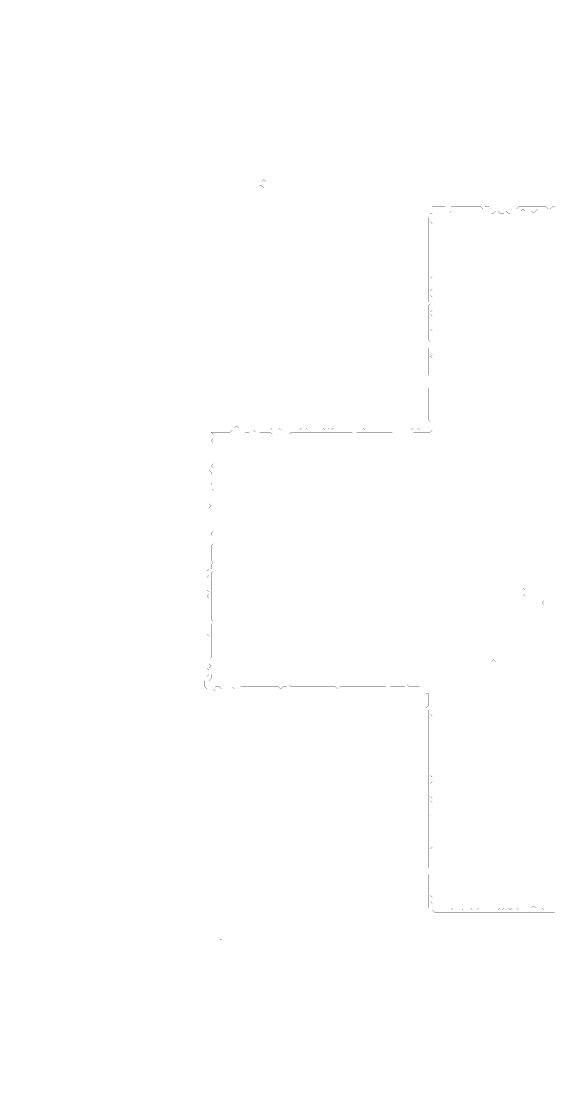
# Model space of a CAD drawing. Header units: metres. Extents: x 0 to 5035, y -5035 to 0.
# Drawn here: x 0 to 2483, y -5035 to 0 of the extents above; entities that cross this region are included whole.
import ezdxf

# ---------------------------------------------------------------- set-up
doc = ezdxf.new("R2010")
doc.units = ezdxf.units.M
doc.layers.add('conductor', color=1, linetype='Continuous')
doc.layers.add('substrate', color=5, linetype='Continuous')

msp = doc.modelspace()

# ---------------------------------------------------------------- linework, layer by layer
at = {"layer": 'conductor', "const_width": 0.5}
for points in [[(1133.2, -758.7)], [(2325.4, -2660.4), (2335.3, -2650.6), (2345.1, -2650.6), (2355, -2660.4), (2364.8, -2660.4), (2374.7, -2670.3), (2374.7, -2680.2), (2364.8, -2690), (2355, -2680.2), (2345.1, -2690), (2335.3, -2690), (2325.4, -2680.2), (2325.4, -2670.3)], [(2433.8, -2719.6), (2443.7, -2709.7), (2453.5, -2719.6), (2443.7, -2729.4)], [(2197.3, -2995.5), (2207.2, -2985.6), (2217, -2995.5), (2207.2, -3005.3)]]:
    msp.add_lwpolyline(points, close=True, dxfattribs=at)
msp.add_lwpolyline([(2492.9, -886.8), (2483.1, -886.8), (2473.2, -896.7), (2463.4, -886.8), (2453.5, -886.8), (2443.7, -886.8), (2433.8, -896.7), (2424, -886.8), (2414.1, -877), (2404.3, -886.8), (2394.4, -896.7), (2384.6, -886.8), (2374.7, -886.8), (2364.8, -877), (2355, -886.8), (2345.1, -877), (2335.3, -886.8), (2325.4, -886.8), (2315.6, -896.7), (2305.7, -886.8), (2295.9, -886.8), (2286, -896.7), (2276.2, -896.7), (2266.3, -886.8), (2256.5, -896.7), (2246.6, -896.7), (2236.7, -896.7), (2226.9, -886.8), (2217, -886.8), (2207.2, -896.7), (2197.3, -896.7), (2187.5, -886.8), (2177.6, -886.8), (2167.8, -886.8), (2157.9, -886.8), (2148.1, -886.8), (2138.2, -886.8), (2128.4, -886.8), (2118.5, -886.8), (2108.7, -886.8), (2098.8, -886.8), (2088.9, -886.8), (2079.1, -886.8), (2069.2, -886.8), (2059.4, -886.8), (2049.5, -886.8), (2039.7, -886.8), (2029.8, -886.8), (2020, -886.8), (2010.1, -886.8), (2000.3, -896.7), (1990.4, -886.8), (1980.6, -886.8), (1970.7, -886.8), (1960.8, -886.8), (1951, -886.8), (1941.1, -886.8), (1931.3, -886.8), (1921.4, -896.7), (1911.6, -896.7), (1911.6, -906.5), (1911.6, -916.4), (1911.6, -926.2), (1911.6, -936.1), (1921.4, -945.9), (1921.4, -955.8), (1921.4, -965.6), (1921.4, -975.5), (1921.4, -985.4), (1921.4, -995.2), (1921.4, -1005.1), (1921.4, -1014.9), (1921.4, -1024.8), (1921.4, -1034.6), (1921.4, -1044.5), (1921.4, -1054.3), (1921.4, -1064.2), (1921.4, -1074), (1921.4, -1083.9), (1921.4, -1093.7), (1921.4, -1103.6), (1921.4, -1113.4), (1921.4, -1123.3), (1921.4, -1133.2), (1921.4, -1143), (1921.4, -1152.9), (1921.4, -1162.7), (1921.4, -1172.6), (1921.4, -1182.4), (1921.4, -1192.3), (1911.6, -1202.1), (1911.6, -1212), (1911.6, -1221.8), (1911.6, -1231.7), (1921.4, -1241.5), (1921.4, -1251.4), (1911.6, -1261.2), (1921.4, -1271.1), (1911.6, -1281), (1921.4, -1290.8), (1921.4, -1300.7), (1921.4, -1310.5), (1921.4, -1320.4), (1921.4, -1330.2), (1921.4, -1340.1), (1921.4, -1349.9), (1911.6, -1359.8), (1911.6, -1369.6), (1921.4, -1379.5), (1921.4, -1389.3), (1921.4, -1399.2), (1921.4, -1409.1), (1921.4, -1418.9), (1921.4, -1428.8), (1911.6, -1438.6), (1921.4, -1448.5), (1921.4, -1458.3), (1921.4, -1468.2), (1921.4, -1478), (1921.4, -1487.9), (1921.4, -1497.7), (1921.4, -1507.6), (1921.4, -1517.4), (1921.4, -1527.3), (1921.4, -1537.1), (1921.4, -1547), (1921.4, -1556.9), (1911.6, -1566.7), (1921.4, -1576.6), (1921.4, -1586.4), (1921.4, -1596.3), (1921.4, -1606.1), (1921.4, -1616), (1921.4, -1625.8), (1921.4, -1635.7), (1921.4, -1645.5), (1921.4, -1655.4), (1921.4, -1665.2), (1921.4, -1675.1), (1921.4, -1685), (1921.4, -1694.8), (1921.4, -1704.7), (1921.4, -1714.5), (1921.4, -1724.4), (1921.4, -1734.2), (1921.4, -1744.1), (1921.4, -1753.9), (1921.4, -1763.8), (1921.4, -1773.6), (1921.4, -1783.5), (1921.4, -1793.3), (1921.4, -1803.2), (1921.4, -1813), (1921.4, -1822.9), (1911.6, -1832.8), (1921.4, -1842.6), (1921.4, -1852.5), (1921.4, -1862.3), (1921.4, -1872.2), (1921.4, -1882), (1921.4, -1891.9), (1921.4, -1901.7), (1921.4, -1911.6), (1911.6, -1921.4), (1901.7, -1921.4), (1891.9, -1921.4), (1882, -1921.4), (1872.2, -1921.4), (1862.3, -1921.4), (1852.5, -1921.4), (1842.6, -1921.4), (1832.8, -1921.4), (1822.9, -1931.3), (1813, -1931.3), (1803.2, -1931.3), (1793.3, -1931.3), (1783.5, -1931.3), (1773.6, -1931.3), (1763.8, -1931.3), (1753.9, -1931.3), (1744.1, -1931.3), (1734.2, -1921.4), (1724.4, -1921.4), (1714.5, -1921.4), (1704.7, -1921.4), (1694.8, -1921.4), (1685, -1921.4), (1675.1, -1921.4), (1665.2, -1921.4), (1655.4, -1921.4), (1645.5, -1921.4), (1635.7, -1921.4), (1625.8, -1921.4), (1616, -1921.4), (1606.1, -1921.4), (1596.3, -1921.4), (1586.4, -1921.4), (1576.6, -1921.4), (1566.7, -1921.4), (1556.9, -1911.6), (1547, -1921.4), (1537.1, -1921.4), (1527.3, -1921.4), (1517.4, -1921.4), (1507.6, -1921.4), (1497.7, -1921.4), (1487.9, -1921.4), (1478, -1921.4), (1468.2, -1921.4), (1458.3, -1921.4), (1448.5, -1921.4), (1438.6, -1921.4), (1428.8, -1921.4), (1418.9, -1921.4), (1409.1, -1921.4), (1399.2, -1921.4), (1389.3, -1921.4), (1379.5, -1921.4), (1369.6, -1921.4), (1359.8, -1921.4), (1349.9, -1921.4), (1340.1, -1921.4), (1330.2, -1921.4), (1320.4, -1921.4), (1310.5, -1921.4), (1300.7, -1921.4), (1290.8, -1921.4), (1281, -1921.4), (1271.1, -1921.4), (1261.2, -1921.4), (1251.4, -1931.3), (1241.5, -1931.3), (1231.7, -1931.3), (1221.8, -1931.3), (1212, -1931.3), (1202.1, -1931.3), (1192.3, -1931.3), (1182.4, -1931.3), (1172.6, -1931.3), (1162.7, -1921.4), (1152.9, -1921.4), (1143, -1921.4), (1133.2, -1921.4), (1123.3, -1921.4), (1113.4, -1921.4), (1103.6, -1911.6), (1093.7, -1921.4), (1083.9, -1911.6), (1074, -1911.6), (1064.2, -1921.4), (1054.3, -1921.4), (1044.5, -1921.4), (1034.6, -1911.6), (1024.8, -1911.6), (1014.9, -1911.6), (1005.1, -1911.6), (995.2, -1911.6), (985.4, -1911.6), (975.5, -1921.4), (965.6, -1921.4), (955.8, -1921.4), (945.9, -1921.4), (936.1, -1921.4), (926.2, -1921.4), (916.4, -1921.4), (906.5, -1921.4), (896.7, -1921.4), (886.8, -1921.4), (896.7, -1931.3), (896.7, -1941.1), (896.7, -1951), (886.8, -1960.8), (896.7, -1970.7), (896.7, -1980.6), (896.7, -1990.4), (896.7, -2000.3), (896.7, -2010.1), (896.7, -2020), (896.7, -2029.8), (886.8, -2039.7), (896.7, -2049.5), (896.7, -2059.4), (896.7, -2069.2), (886.8, -2079.1), (896.7, -2088.9), (896.7, -2098.8), (896.7, -2108.7), (896.7, -2118.5), (896.7, -2128.4), (896.7, -2138.2), (896.7, -2148.1), (886.8, -2157.9), (886.8, -2167.8), (896.7, -2177.6), (896.7, -2187.5), (886.8, -2197.3), (896.7, -2207.2), (896.7, -2217), (896.7, -2226.9), (896.7, -2236.7), (896.7, -2246.6), (896.7, -2256.5), (896.7, -2266.3), (896.7, -2276.2), (896.7, -2286), (896.7, -2295.9), (896.7, -2305.7), (896.7, -2315.6), (896.7, -2325.4), (896.7, -2335.3), (896.7, -2345.1), (896.7, -2355), (896.7, -2364.8), (896.7, -2374.7), (896.7, -2384.6), (886.8, -2394.4), (886.8, -2404.3), (896.7, -2414.1), (896.7, -2424), (886.8, -2433.8), (896.7, -2443.7), (886.8, -2453.5), (886.8, -2463.4), (886.8, -2473.2), (886.8, -2483.1), (886.8, -2492.9), (886.8, -2502.8), (886.8, -2512.6), (886.8, -2522.5), (896.7, -2532.4), (886.8, -2542.2), (886.8, -2552.1), (886.8, -2561.9), (896.7, -2571.8), (886.8, -2581.6), (886.8, -2591.5), (886.8, -2601.3), (886.8, -2611.2), (886.8, -2621), (886.8, -2630.9), (886.8, -2640.7), (886.8, -2650.6), (886.8, -2660.4), (886.8, -2670.3), (886.8, -2680.2), (886.8, -2690), (886.8, -2699.9), (886.8, -2709.7), (886.8, -2719.6), (886.8, -2729.4), (886.8, -2739.3), (886.8, -2749.1), (886.8, -2759), (886.8, -2768.8), (886.8, -2778.7), (886.8, -2788.5), (886.8, -2798.4), (896.7, -2808.3), (886.8, -2818.1), (886.8, -2828), (886.8, -2837.8), (886.8, -2847.7), (886.8, -2857.5), (886.8, -2867.4), (886.8, -2877.2), (886.8, -2887.1), (886.8, -2896.9), (886.8, -2906.8), (886.8, -2916.6), (886.8, -2926.5), (886.8, -2936.3), (886.8, -2946.2), (886.8, -2956.1), (886.8, -2965.9), (886.8, -2975.8), (877, -2985.6), (886.8, -2995.5), (877, -3005.3), (886.8, -3015.2), (877, -3025), (886.8, -3034.9), (896.7, -3044.7), (886.8, -3054.6), (886.8, -3064.4), (886.8, -3074.3), (877, -3084.2), (877, -3094), (877, -3103.9), (886.8, -3103.9), (896.7, -3103.9), (906.5, -3113.7), (916.4, -3113.7), (926.2, -3113.7), (936.1, -3123.6), (945.9, -3123.6), (955.8, -3123.6), (965.6, -3113.7), (975.5, -3123.6), (985.4, -3113.7), (995.2, -3123.6), (1005.1, -3123.6), (1014.9, -3123.6), (1024.8, -3113.7), (1034.6, -3113.7), (1044.5, -3113.7), (1054.3, -3113.7), (1064.2, -3113.7), (1074, -3113.7), (1083.9, -3113.7), (1093.7, -3113.7), (1103.6, -3113.7), (1113.4, -3113.7), (1123.3, -3113.7), (1133.2, -3113.7), (1143, -3113.7), (1152.9, -3113.7), (1162.7, -3113.7), (1172.6, -3113.7), (1182.4, -3113.7), (1192.3, -3113.7), (1202.1, -3113.7), (1212, -3123.6), (1221.8, -3113.7), (1231.7, -3113.7), (1241.5, -3113.7), (1251.4, -3103.9), (1261.2, -3113.7), (1271.1, -3113.7), (1281, -3113.7), (1290.8, -3113.7), (1300.7, -3113.7), (1310.5, -3113.7), (1320.4, -3113.7), (1330.2, -3113.7), (1340.1, -3113.7), (1349.9, -3113.7), (1359.8, -3113.7), (1369.6, -3113.7), (1379.5, -3113.7), (1389.3, -3113.7), (1399.2, -3113.7), (1409.1, -3113.7), (1418.9, -3113.7), (1428.8, -3113.7), (1438.6, -3113.7), (1448.5, -3113.7), (1458.3, -3113.7), (1468.2, -3113.7), (1478, -3123.6), (1487.9, -3113.7), (1497.7, -3113.7), (1507.6, -3113.7), (1517.4, -3113.7), (1527.3, -3113.7), (1537.1, -3113.7), (1547, -3113.7), (1556.9, -3113.7), (1566.7, -3113.7), (1576.6, -3113.7), (1586.4, -3113.7), (1596.3, -3113.7), (1606.1, -3113.7), (1616, -3113.7), (1625.8, -3113.7), (1635.7, -3113.7), (1645.5, -3113.7), (1655.4, -3113.7), (1665.2, -3113.7), (1675.1, -3113.7), (1685, -3113.7), (1694.8, -3113.7), (1704.7, -3113.7), (1714.5, -3123.6), (1724.4, -3113.7), (1734.2, -3113.7), (1744.1, -3113.7), (1753.9, -3113.7), (1763.8, -3113.7), (1773.6, -3113.7), (1783.5, -3113.7), (1793.3, -3113.7), (1803.2, -3103.9), (1813, -3113.7), (1822.9, -3113.7), (1832.8, -3113.7), (1842.6, -3113.7), (1852.5, -3113.7), (1862.3, -3113.7), (1872.2, -3123.6), (1882, -3113.7), (1891.9, -3123.6), (1901.7, -3133.4), (1911.6, -3143.3), (1911.6, -3153.1), (1911.6, -3163), (1911.6, -3172.8), (1911.6, -3182.7), (1911.6, -3192.5), (1911.6, -3202.4), (1911.6, -3212.2), (1911.6, -3222.1), (1911.6, -3232), (1911.6, -3241.8), (1921.4, -3251.7), (1921.4, -3261.5), (1921.4, -3271.4), (1921.4, -3281.2), (1921.4, -3291.1), (1911.6, -3300.9), (1911.6, -3310.8), (1911.6, -3320.6), (1921.4, -3330.5), (1921.4, -3340.3), (1921.4, -3350.2), (1921.4, -3360), (1921.4, -3369.9), (1921.4, -3379.8), (1921.4, -3389.6), (1921.4, -3399.5), (1921.4, -3409.3), (1921.4, -3419.2), (1921.4, -3429), (1921.4, -3438.9), (1921.4, -3448.7), (1921.4, -3458.6), (1921.4, -3468.4), (1921.4, -3478.3), (1921.4, -3488.1), (1921.4, -3498), (1921.4, -3507.9), (1911.6, -3517.7), (1911.6, -3527.6), (1921.4, -3537.4), (1921.4, -3547.3), (1921.4, -3557.1), (1911.6, -3567), (1911.6, -3576.8), (1911.6, -3586.7), (1911.6, -3596.5), (1911.6, -3606.4), (1911.6, -3616.2), (1911.6, -3626.1), (1921.4, -3635.9), (1911.6, -3645.8), (1921.4, -3655.7), (1921.4, -3665.5), (1911.6, -3675.4), (1911.6, -3685.2), (1911.6, -3695.1), (1921.4, -3704.9), (1911.6, -3714.8), (1911.6, -3724.6), (1911.6, -3734.5), (1921.4, -3744.3), (1921.4, -3754.2), (1921.4, -3764), (1921.4, -3773.9), (1921.4, -3783.8), (1921.4, -3793.6), (1921.4, -3803.5), (1921.4, -3813.3), (1921.4, -3823.2), (1921.4, -3833), (1921.4, -3842.9), (1921.4, -3852.7), (1921.4, -3862.6), (1911.6, -3872.4), (1911.6, -3882.3), (1911.6, -3892.1), (1911.6, -3902), (1911.6, -3911.8), (1911.6, -3921.7), (1911.6, -3931.6), (1911.6, -3941.4), (1911.6, -3951.3), (1911.6, -3961.1), (1911.6, -3971), (1911.6, -3980.8), (1911.6, -3990.7), (1911.6, -4000.5), (1911.6, -4010.4), (1911.6, -4020.2), (1911.6, -4030.1), (1911.6, -4039.9), (1911.6, -4049.8), (1911.6, -4059.6), (1911.6, -4069.5), (1911.6, -4079.4), (1911.6, -4089.2), (1921.4, -4099.1), (1911.6, -4108.9), (1911.6, -4118.8), (1921.4, -4128.6), (1921.4, -4138.5), (1931.3, -4148.3), (1941.1, -4148.3), (1951, -4148.3), (1960.8, -4148.3), (1970.7, -4148.3), (1980.6, -4148.3), (1990.4, -4148.3), (2000.3, -4148.3), (2010.1, -4148.3), (2020, -4158.2), (2029.8, -4158.2), (2039.7, -4158.2), (2049.5, -4158.2), (2059.4, -4158.2), (2069.2, -4148.3), (2079.1, -4148.3), (2088.9, -4148.3), (2098.8, -4148.3), (2108.7, -4158.2), (2118.5, -4148.3), (2128.4, -4158.2), (2138.2, -4148.3), (2148.1, -4148.3), (2157.9, -4148.3), (2167.8, -4148.3), (2177.6, -4148.3), (2187.5, -4158.2), (2197.3, -4158.2), (2207.2, -4158.2), (2217, -4158.2), (2226.9, -4158.2), (2236.7, -4148.3), (2246.6, -4158.2), (2256.5, -4148.3), (2266.3, -4158.2), (2276.2, -4148.3), (2286, -4158.2), (2295.9, -4148.3), (2305.7, -4148.3), (2315.6, -4148.3), (2325.4, -4158.2), (2335.3, -4158.2), (2345.1, -4158.2), (2355, -4158.2), (2364.8, -4158.2), (2374.7, -4148.3), (2384.6, -4148.3), (2394.4, -4138.5), (2404.3, -4148.3), (2414.1, -4148.3), (2424, -4158.2), (2433.8, -4148.3), (2443.7, -4158.2), (2453.5, -4148.3), (2463.4, -4148.3), (2473.2, -4148.3), (2483.1, -4148.3), (2492.9, -4158.2)], dxfattribs=at)
at = {"layer": 'substrate', "const_width": 0.5}
for points in [[(2492.9, 0), (2483.1, 0), (2473.2, 0), (2463.4, 0), (2453.5, 0), (2443.7, 0), (2433.8, 0), (2424, 0), (2414.1, 0), (2404.3, 0), (2394.4, 0), (2384.6, 0), (2374.7, 0), (2364.8, 0), (2355, 0), (2345.1, 0), (2335.3, 0), (2325.4, 0), (2315.6, 0), (2305.7, 0), (2295.9, 0), (2286, 0), (2276.2, 0), (2266.3, 0), (2256.5, 0), (2246.6, 0), (2236.7, 0), (2226.9, 0), (2217, 0), (2207.2, 0), (2197.3, 0), (2187.5, 0), (2177.6, 0), (2167.8, 0), (2157.9, 0), (2148.1, 0), (2138.2, 0), (2128.4, 0), (2118.5, 0), (2108.7, 0), (2098.8, 0), (2088.9, 0), (2079.1, 0), (2069.2, 0), (2059.4, 0), (2049.5, 0), (2039.7, 0), (2029.8, 0), (2020, 0), (2010.1, 0), (2000.3, 0), (1990.4, 0), (1980.6, 0), (1970.7, 0), (1960.8, 0), (1951, 0), (1941.1, 0), (1931.3, 0), (1921.4, 0), (1911.6, 0), (1901.7, 0), (1891.9, 0), (1882, 0), (1872.2, 0), (1862.3, 0), (1852.5, 0), (1842.6, 0), (1832.8, 0), (1822.9, 0), (1813, 0), (1803.2, 0), (1793.3, 0), (1783.5, 0), (1773.6, 0), (1763.8, 0), (1753.9, 0), (1744.1, 0), (1734.2, 0), (1724.4, 0), (1714.5, 0), (1704.7, 0), (1694.8, 0), (1685, 0), (1675.1, 0), (1665.2, 0), (1655.4, 0), (1645.5, 0), (1635.7, 0), (1625.8, 0), (1616, 0), (1606.1, 0), (1596.3, 0), (1586.4, 0), (1576.6, 0), (1566.7, 0), (1556.9, 0), (1547, 0), (1537.1, 0), (1527.3, 0), (1517.4, 0), (1507.6, 0), (1497.7, 0), (1487.9, 0), (1478, 0), (1468.2, 0), (1458.3, 0), (1448.5, 0), (1438.6, 0), (1428.8, 0), (1418.9, 0), (1409.1, 0), (1399.2, 0), (1389.3, 0), (1379.5, 0), (1369.6, 0), (1359.8, 0), (1349.9, 0), (1340.1, 0), (1330.2, 0), (1320.4, 0), (1310.5, 0), (1300.7, 0), (1290.8, 0), (1281, 0), (1271.1, 0), (1261.2, 0), (1251.4, 0), (1241.5, 0), (1231.7, 0), (1221.8, 0), (1212, 0), (1202.1, 0), (1192.3, 0), (1182.4, 0), (1172.6, 0), (1162.7, 0), (1152.9, 0), (1143, 0), (1133.2, 0), (1123.3, 0), (1113.4, 0), (1103.6, 0), (1093.7, 0), (1083.9, 0), (1074, 0), (1064.2, 0), (1054.3, 0), (1044.5, 0), (1034.6, 0), (1024.8, 0), (1014.9, 0), (1005.1, 0), (995.2, 0), (985.4, 0), (975.5, 0), (965.6, 0), (955.8, 0), (945.9, 0), (936.1, 0), (926.2, 0), (916.4, 0), (906.5, 0), (896.7, 0), (886.8, 0), (877, 0), (867.1, 0), (857.3, 0), (847.4, 0), (837.5, 0), (827.7, 0), (817.8, 0), (808, 0), (798.1, 0), (788.3, 0), (778.4, 0), (768.6, 0), (758.7, 0), (748.9, 0), (739, 0), (729.2, 0), (719.3, 0), (709.5, 0), (699.6, 0), (689.7, 0), (679.9, 0), (670, 0), (660.2, 0), (650.3, 0), (640.5, 0), (630.6, 0), (620.8, 0), (610.9, 0), (601.1, 0), (591.2, 0), (581.4, 0), (571.5, 0), (561.7, 0), (551.8, 0), (541.9, 0), (532.1, 0), (522.2, 0), (512.4, 0), (502.5, 0), (492.7, 0), (482.8, 0), (473, 0), (463.1, 0), (453.3, 0), (443.4, 0), (433.6, 0), (423.7, 0), (413.8, 0), (404, 0), (394.1, 0), (384.3, 0), (374.4, 0), (364.6, 0), (354.7, 0), (344.9, 0), (335, 0), (325.2, 0), (315.3, 0), (305.5, 0), (295.6, 0), (285.8, 0), (275.9, 0), (266, 0), (256.2, 0), (246.3, 0), (236.5, 0), (226.6, 0), (216.8, 0), (206.9, 0), (197.1, 0), (187.2, 0), (177.4, 0), (167.5, 0), (157.7, 0), (147.8, 0), (137.9, 0), (128.1, 0), (118.2, 0), (108.4, 0), (98.5, 0), (88.7, 0), (78.8, 0), (69, 0), (59.1, 0), (49.3, 0), (39.4, 0), (29.6, 0), (19.7, 0), (9.9, 0), (0, 0), (0, -9.9), (0, -19.7), (0, -29.6), (0, -39.4), (0, -49.3), (0, -59.1), (0, -69), (0, -78.8), (0, -88.7), (0, -98.5), (0, -108.4), (0, -118.2), (0, -128.1), (0, -137.9), (0, -147.8), (0, -157.7), (0, -167.5), (0, -177.4), (0, -187.2), (0, -197.1), (0, -206.9), (0, -216.8), (0, -226.6), (0, -236.5), (0, -246.3), (0, -256.2), (0, -266), (0, -275.9), (0, -285.8), (0, -295.6), (0, -305.5), (0, -315.3), (0, -325.2), (0, -335), (0, -344.9), (0, -354.7), (0, -364.6), (0, -374.4), (0, -384.3), (0, -394.1), (0, -404), (0, -413.8), (0, -423.7), (0, -433.6), (0, -443.4), (0, -453.3), (0, -463.1), (0, -473), (0, -482.8), (0, -492.7), (0, -502.5), (0, -512.4), (0, -522.2), (0, -532.1), (0, -541.9), (0, -551.8), (0, -561.7), (0, -571.5), (0, -581.4), (0, -591.2), (0, -601.1), (0, -610.9), (0, -620.8), (0, -630.6), (0, -640.5), (0, -650.3), (0, -660.2), (0, -670), (0, -679.9), (0, -689.7), (0, -699.6), (0, -709.5), (0, -719.3), (0, -729.2), (0, -739), (0, -748.9), (0, -758.7), (0, -768.6), (0, -778.4), (0, -788.3), (0, -798.1), (0, -808), (0, -817.8), (0, -827.7), (0, -837.5), (0, -847.4), (0, -857.3), (0, -867.1), (0, -877), (0, -886.8), (0, -896.7), (0, -906.5), (0, -916.4), (0, -926.2), (0, -936.1), (0, -945.9), (0, -955.8), (0, -965.6), (0, -975.5), (0, -985.4), (0, -995.2), (0, -1005.1), (0, -1014.9), (0, -1024.8), (0, -1034.6), (0, -1044.5), (0, -1054.3), (0, -1064.2), (0, -1074), (0, -1083.9), (0, -1093.7), (0, -1103.6), (0, -1113.4), (0, -1123.3), (0, -1133.2), (0, -1143), (0, -1152.9), (0, -1162.7), (0, -1172.6), (0, -1182.4), (0, -1192.3), (0, -1202.1), (0, -1212), (0, -1221.8), (0, -1231.7), (0, -1241.5), (0, -1251.4), (0, -1261.2), (0, -1271.1), (0, -1281), (0, -1290.8), (0, -1300.7), (0, -1310.5), (0, -1320.4), (0, -1330.2), (0, -1340.1), (0, -1349.9), (0, -1359.8), (0, -1369.6), (0, -1379.5), (0, -1389.3), (0, -1399.2), (0, -1409.1), (0, -1418.9), (0, -1428.8), (0, -1438.6), (0, -1448.5), (0, -1458.3), (0, -1468.2), (0, -1478), (0, -1487.9), (0, -1497.7), (0, -1507.6), (0, -1517.4), (0, -1527.3), (0, -1537.1), (0, -1547), (0, -1556.9), (0, -1566.7), (0, -1576.6), (0, -1586.4), (0, -1596.3), (0, -1606.1), (0, -1616), (0, -1625.8), (0, -1635.7), (0, -1645.5), (0, -1655.4), (0, -1665.2), (0, -1675.1), (0, -1685), (0, -1694.8), (0, -1704.7), (0, -1714.5), (0, -1724.4), (0, -1734.2), (0, -1744.1), (0, -1753.9), (0, -1763.8), (0, -1773.6), (0, -1783.5), (0, -1793.3), (0, -1803.2), (0, -1813), (0, -1822.9), (0, -1832.8), (0, -1842.6), (0, -1852.5), (0, -1862.3), (0, -1872.2), (0, -1882), (0, -1891.9), (0, -1901.7), (0, -1911.6), (0, -1921.4), (0, -1931.3), (0, -1941.1), (0, -1951), (0, -1960.8), (0, -1970.7), (0, -1980.6), (0, -1990.4), (0, -2000.3), (0, -2010.1), (0, -2020), (0, -2029.8), (0, -2039.7), (0, -2049.5), (0, -2059.4), (0, -2069.2), (0, -2079.1), (0, -2088.9), (0, -2098.8), (0, -2108.7), (0, -2118.5), (0, -2128.4), (0, -2138.2), (0, -2148.1), (0, -2157.9), (0, -2167.8), (0, -2177.6), (0, -2187.5), (0, -2197.3), (0, -2207.2), (0, -2217), (0, -2226.9), (0, -2236.7), (0, -2246.6), (0, -2256.5), (0, -2266.3), (0, -2276.2), (0, -2286), (0, -2295.9), (0, -2305.7), (0, -2315.6), (0, -2325.4), (0, -2335.3), (0, -2345.1), (0, -2355), (0, -2364.8), (0, -2374.7), (0, -2384.6), (0, -2394.4), (0, -2404.3), (0, -2414.1), (0, -2424), (0, -2433.8), (0, -2443.7), (0, -2453.5), (0, -2463.4), (0, -2473.2), (0, -2483.1), (0, -2492.9), (0, -2502.8), (0, -2512.6), (0, -2522.5), (0, -2532.4), (0, -2542.2), (0, -2552.1), (0, -2561.9), (0, -2571.8), (0, -2581.6), (0, -2591.5), (0, -2601.3), (0, -2611.2), (0, -2621), (0, -2630.9), (0, -2640.7), (0, -2650.6), (0, -2660.4), (0, -2670.3), (0, -2680.2), (0, -2690), (0, -2699.9), (0, -2709.7), (0, -2719.6), (0, -2729.4), (0, -2739.3), (0, -2749.1), (0, -2759), (0, -2768.8), (0, -2778.7), (0, -2788.5), (0, -2798.4), (0, -2808.3), (0, -2818.1), (0, -2828), (0, -2837.8), (0, -2847.7), (0, -2857.5), (0, -2867.4), (0, -2877.2), (0, -2887.1), (0, -2896.9), (0, -2906.8), (0, -2916.6), (0, -2926.5), (0, -2936.3), (0, -2946.2), (0, -2956.1), (0, -2965.9), (0, -2975.8), (0, -2985.6), (0, -2995.5), (0, -3005.3), (0, -3015.2), (0, -3025), (0, -3034.9), (0, -3044.7), (0, -3054.6), (0, -3064.4), (0, -3074.3), (0, -3084.2), (0, -3094), (0, -3103.9), (0, -3113.7), (0, -3123.6), (0, -3133.4), (0, -3143.3), (0, -3153.1), (0, -3163), (0, -3172.8), (0, -3182.7), (0, -3192.5), (0, -3202.4), (0, -3212.2), (0, -3222.1), (0, -3232), (0, -3241.8), (0, -3251.7), (0, -3261.5), (0, -3271.4), (0, -3281.2), (0, -3291.1), (0, -3300.9), (0, -3310.8), (0, -3320.6), (0, -3330.5), (0, -3340.3), (0, -3350.2), (0, -3360), (0, -3369.9), (0, -3379.8), (0, -3389.6), (0, -3399.5), (0, -3409.3), (0, -3419.2), (0, -3429), (0, -3438.9), (0, -3448.7), (0, -3458.6), (0, -3468.4), (0, -3478.3), (0, -3488.1), (0, -3498), (0, -3507.9), (0, -3517.7), (0, -3527.6), (0, -3537.4), (0, -3547.3), (0, -3557.1), (0, -3567), (0, -3576.8), (0, -3586.7), (0, -3596.5), (0, -3606.4), (0, -3616.2), (0, -3626.1), (0, -3635.9), (0, -3645.8), (0, -3655.7), (0, -3665.5), (0, -3675.4), (0, -3685.2), (0, -3695.1), (0, -3704.9), (0, -3714.8), (0, -3724.6), (0, -3734.5), (0, -3744.3), (0, -3754.2), (0, -3764), (0, -3773.9), (0, -3783.8), (0, -3793.6), (0, -3803.5), (0, -3813.3), (0, -3823.2), (0, -3833), (0, -3842.9), (0, -3852.7), (0, -3862.6), (0, -3872.4), (0, -3882.3), (0, -3892.1), (0, -3902), (0, -3911.8), (0, -3921.7), (0, -3931.6), (0, -3941.4), (0, -3951.3), (0, -3961.1), (0, -3971), (0, -3980.8), (0, -3990.7), (0, -4000.5), (0, -4010.4), (0, -4020.2), (0, -4030.1), (0, -4039.9), (0, -4049.8), (0, -4059.6), (0, -4069.5), (0, -4079.4), (0, -4089.2), (0, -4099.1), (0, -4108.9), (0, -4118.8), (0, -4128.6), (0, -4138.5), (0, -4148.3), (0, -4158.2), (0, -4168), (0, -4177.9), (0, -4187.7), (0, -4197.6), (0, -4207.5), (0, -4217.3), (0, -4227.2), (0, -4237), (0, -4246.9), (0, -4256.7), (0, -4266.6), (0, -4276.4), (0, -4286.3), (0, -4296.1), (0, -4306), (0, -4315.8), (0, -4325.7), (0, -4335.5), (0, -4345.4), (0, -4355.3), (0, -4365.1), (0, -4375), (0, -4384.8), (0, -4394.7), (0, -4404.5), (0, -4414.4), (0, -4424.2), (0, -4434.1), (0, -4443.9), (0, -4453.8), (0, -4463.6), (0, -4473.5), (0, -4483.3), (0, -4493.2), (0, -4503.1), (0, -4512.9), (0, -4522.8), (0, -4532.6), (0, -4542.5), (0, -4552.3), (0, -4562.2), (0, -4572), (0, -4581.9), (0, -4591.7), (0, -4601.6), (0, -4611.4), (0, -4621.3), (0, -4631.2), (0, -4641), (0, -4650.9), (0, -4660.7), (0, -4670.6), (0, -4680.4), (0, -4690.3), (0, -4700.1), (0, -4710), (0, -4719.8), (0, -4729.7), (0, -4739.5), (0, -4749.4), (0, -4759.2), (0, -4769.1), (0, -4779), (0, -4788.8), (0, -4798.7), (0, -4808.5), (0, -4818.4), (0, -4828.2), (0, -4838.1), (0, -4847.9), (0, -4857.8), (0, -4867.6), (0, -4877.5), (0, -4887.3), (0, -4897.2), (0, -4907.1), (0, -4916.9), (0, -4926.8), (0, -4936.6), (0, -4946.5), (0, -4956.3), (0, -4966.2), (0, -4976), (0, -4985.9), (0, -4995.7), (0, -5005.6), (0, -5015.4), (0, -5025.3), (0, -5035.1), (9.9, -5035.1), (19.7, -5035.1), (29.6, -5035.1), (39.4, -5035.1), (49.3, -5035.1), (59.1, -5035.1), (69, -5035.1), (78.8, -5035.1), (88.7, -5035.1), (98.5, -5035.1), (108.4, -5035.1), (118.2, -5035.1), (128.1, -5035.1), (137.9, -5035.1), (147.8, -5035.1), (157.7, -5035.1), (167.5, -5035.1), (177.4, -5035.1), (187.2, -5035.1), (197.1, -5035.1), (206.9, -5035.1), (216.8, -5035.1), (226.6, -5035.1), (236.5, -5035.1), (246.3, -5035.1), (256.2, -5035.1), (266, -5035.1), (275.9, -5035.1), (285.8, -5035.1), (295.6, -5035.1), (305.5, -5035.1), (315.3, -5035.1), (325.2, -5035.1), (335, -5035.1), (344.9, -5035.1), (354.7, -5035.1), (364.6, -5035.1), (374.4, -5035.1), (384.3, -5035.1), (394.1, -5035.1), (404, -5035.1), (413.8, -5035.1), (423.7, -5035.1), (433.6, -5035.1), (443.4, -5035.1), (453.3, -5035.1), (463.1, -5035.1), (473, -5035.1), (482.8, -5035.1), (492.7, -5035.1), (502.5, -5035.1), (512.4, -5035.1), (522.2, -5035.1), (532.1, -5035.1), (541.9, -5035.1), (551.8, -5035.1), (561.7, -5035.1), (571.5, -5035.1), (581.4, -5035.1), (591.2, -5035.1), (601.1, -5035.1), (610.9, -5035.1), (620.8, -5035.1), (630.6, -5035.1), (640.5, -5035.1), (650.3, -5035.1), (660.2, -5035.1), (670, -5035.1), (679.9, -5035.1), (689.7, -5035.1), (699.6, -5035.1), (709.5, -5035.1), (719.3, -5035.1), (729.2, -5035.1), (739, -5035.1), (748.9, -5035.1), (758.7, -5035.1), (768.6, -5035.1), (778.4, -5035.1), (788.3, -5035.1), (798.1, -5035.1), (808, -5035.1), (817.8, -5035.1), (827.7, -5035.1), (837.5, -5035.1), (847.4, -5035.1), (857.3, -5035.1), (867.1, -5035.1), (877, -5035.1), (886.8, -5035.1), (896.7, -5035.1), (906.5, -5035.1), (916.4, -5035.1), (926.2, -5035.1), (936.1, -5035.1), (945.9, -5035.1), (955.8, -5035.1), (965.6, -5035.1), (975.5, -5035.1), (985.4, -5035.1), (995.2, -5035.1), (1005.1, -5035.1), (1014.9, -5035.1), (1024.8, -5035.1), (1034.6, -5035.1), (1044.5, -5035.1), (1054.3, -5035.1), (1064.2, -5035.1), (1074, -5035.1), (1083.9, -5035.1), (1093.7, -5035.1), (1103.6, -5035.1), (1113.4, -5035.1), (1123.3, -5035.1), (1133.2, -5035.1), (1143, -5035.1), (1152.9, -5035.1), (1162.7, -5035.1), (1172.6, -5035.1), (1182.4, -5035.1), (1192.3, -5035.1), (1202.1, -5035.1), (1212, -5035.1), (1221.8, -5035.1), (1231.7, -5035.1), (1241.5, -5035.1), (1251.4, -5035.1), (1261.2, -5035.1), (1271.1, -5035.1), (1281, -5035.1), (1290.8, -5035.1), (1300.7, -5035.1), (1310.5, -5035.1), (1320.4, -5035.1), (1330.2, -5035.1), (1340.1, -5035.1), (1349.9, -5035.1), (1359.8, -5035.1), (1369.6, -5035.1), (1379.5, -5035.1), (1389.3, -5035.1), (1399.2, -5035.1), (1409.1, -5035.1), (1418.9, -5035.1), (1428.8, -5035.1), (1438.6, -5035.1), (1448.5, -5035.1), (1458.3, -5035.1), (1468.2, -5035.1), (1478, -5035.1), (1487.9, -5035.1), (1497.7, -5035.1), (1507.6, -5035.1), (1517.4, -5035.1), (1527.3, -5035.1), (1537.1, -5035.1), (1547, -5035.1), (1556.9, -5035.1), (1566.7, -5035.1), (1576.6, -5035.1), (1586.4, -5035.1), (1596.3, -5035.1), (1606.1, -5035.1), (1616, -5035.1), (1625.8, -5035.1), (1635.7, -5035.1), (1645.5, -5035.1), (1655.4, -5035.1), (1665.2, -5035.1), (1675.1, -5035.1), (1685, -5035.1), (1694.8, -5035.1), (1704.7, -5035.1), (1714.5, -5035.1), (1724.4, -5035.1), (1734.2, -5035.1), (1744.1, -5035.1), (1753.9, -5035.1), (1763.8, -5035.1), (1773.6, -5035.1), (1783.5, -5035.1), (1793.3, -5035.1), (1803.2, -5035.1), (1813, -5035.1), (1822.9, -5035.1), (1832.8, -5035.1), (1842.6, -5035.1), (1852.5, -5035.1), (1862.3, -5035.1), (1872.2, -5035.1), (1882, -5035.1), (1891.9, -5035.1), (1901.7, -5035.1), (1911.6, -5035.1), (1921.4, -5035.1), (1931.3, -5035.1), (1941.1, -5035.1), (1951, -5035.1), (1960.8, -5035.1), (1970.7, -5035.1), (1980.6, -5035.1), (1990.4, -5035.1), (2000.3, -5035.1), (2010.1, -5035.1), (2020, -5035.1), (2029.8, -5035.1), (2039.7, -5035.1), (2049.5, -5035.1), (2059.4, -5035.1), (2069.2, -5035.1), (2079.1, -5035.1), (2088.9, -5035.1), (2098.8, -5035.1), (2108.7, -5035.1), (2118.5, -5035.1), (2128.4, -5035.1), (2138.2, -5035.1), (2148.1, -5035.1), (2157.9, -5035.1), (2167.8, -5035.1), (2177.6, -5035.1), (2187.5, -5035.1), (2197.3, -5035.1), (2207.2, -5035.1), (2217, -5035.1), (2226.9, -5035.1), (2236.7, -5035.1), (2246.6, -5035.1), (2256.5, -5035.1), (2266.3, -5035.1), (2276.2, -5035.1), (2286, -5035.1), (2295.9, -5035.1), (2305.7, -5035.1), (2315.6, -5035.1), (2325.4, -5035.1), (2335.3, -5035.1), (2345.1, -5035.1), (2355, -5035.1), (2364.8, -5035.1), (2374.7, -5035.1), (2384.6, -5035.1), (2394.4, -5035.1), (2404.3, -5035.1), (2414.1, -5035.1), (2424, -5035.1), (2433.8, -5035.1), (2443.7, -5035.1), (2453.5, -5035.1), (2463.4, -5035.1), (2473.2, -5035.1), (2483.1, -5035.1), (2492.9, -5035.1)], [(2492.9, -4168), (2483.1, -4168), (2473.2, -4168), (2463.4, -4168), (2453.5, -4168), (2443.7, -4168), (2433.8, -4168), (2424, -4168), (2414.1, -4168), (2404.3, -4168), (2394.4, -4168), (2384.6, -4168), (2374.7, -4168), (2364.8, -4168), (2355, -4168), (2345.1, -4168), (2335.3, -4168), (2325.4, -4168), (2315.6, -4168), (2305.7, -4168), (2295.9, -4168), (2286, -4168), (2276.2, -4168), (2266.3, -4168), (2256.5, -4168), (2246.6, -4168), (2236.7, -4168), (2226.9, -4168), (2217, -4168), (2207.2, -4168), (2197.3, -4168), (2187.5, -4168), (2177.6, -4168), (2167.8, -4168), (2157.9, -4168), (2148.1, -4168), (2138.2, -4168), (2128.4, -4168), (2118.5, -4168), (2108.7, -4168), (2098.8, -4168), (2088.9, -4168), (2079.1, -4168), (2069.2, -4168), (2059.4, -4168), (2049.5, -4168), (2039.7, -4168), (2029.8, -4168), (2020, -4168), (2010.1, -4168), (2000.3, -4168), (1990.4, -4168), (1980.6, -4168), (1970.7, -4168), (1960.8, -4168), (1951, -4168), (1941.1, -4168), (1931.3, -4168), (1921.4, -4158.2), (1911.6, -4158.2), (1901.7, -4148.3), (1901.7, -4138.5), (1901.7, -4128.6), (1901.7, -4118.8), (1901.7, -4108.9), (1901.7, -4099.1), (1901.7, -4089.2), (1901.7, -4079.4), (1901.7, -4069.5), (1901.7, -4059.6), (1901.7, -4049.8), (1901.7, -4039.9), (1901.7, -4030.1), (1901.7, -4020.2), (1901.7, -4010.4), (1901.7, -4000.5), (1901.7, -3990.7), (1891.9, -3980.8), (1891.9, -3971), (1901.7, -3961.1), (1901.7, -3951.3), (1901.7, -3941.4), (1901.7, -3931.6), (1901.7, -3921.7), (1901.7, -3911.8), (1901.7, -3902), (1901.7, -3892.1), (1901.7, -3882.3), (1901.7, -3872.4), (1901.7, -3862.6), (1901.7, -3852.7), (1901.7, -3842.9), (1901.7, -3833), (1901.7, -3823.2), (1901.7, -3813.3), (1901.7, -3803.5), (1901.7, -3793.6), (1901.7, -3783.8), (1901.7, -3773.9), (1901.7, -3764), (1901.7, -3754.2), (1901.7, -3744.3), (1901.7, -3734.5), (1901.7, -3724.6), (1901.7, -3714.8), (1901.7, -3704.9), (1901.7, -3695.1), (1901.7, -3685.2), (1901.7, -3675.4), (1901.7, -3665.5), (1901.7, -3655.7), (1901.7, -3645.8), (1901.7, -3635.9), (1901.7, -3626.1), (1901.7, -3616.2), (1901.7, -3606.4), (1901.7, -3596.5), (1901.7, -3586.7), (1901.7, -3576.8), (1901.7, -3567), (1901.7, -3557.1), (1901.7, -3547.3), (1901.7, -3537.4), (1901.7, -3527.6), (1901.7, -3517.7), (1901.7, -3507.9), (1901.7, -3498), (1901.7, -3488.1), (1901.7, -3478.3), (1901.7, -3468.4), (1901.7, -3458.6), (1901.7, -3448.7), (1901.7, -3438.9), (1901.7, -3429), (1901.7, -3419.2), (1901.7, -3409.3), (1901.7, -3399.5), (1901.7, -3389.6), (1901.7, -3379.8), (1901.7, -3369.9), (1901.7, -3360), (1901.7, -3350.2), (1901.7, -3340.3), (1901.7, -3330.5), (1901.7, -3320.6), (1901.7, -3310.8), (1901.7, -3300.9), (1901.7, -3291.1), (1901.7, -3281.2), (1901.7, -3271.4), (1901.7, -3261.5), (1901.7, -3251.7), (1901.7, -3241.8), (1901.7, -3232), (1901.7, -3222.1), (1891.9, -3212.2), (1901.7, -3202.4), (1901.7, -3192.5), (1901.7, -3182.7), (1901.7, -3172.8), (1901.7, -3163), (1901.7, -3153.1), (1901.7, -3143.3), (1891.9, -3143.3), (1882, -3133.4), (1872.2, -3133.4), (1862.3, -3133.4), (1852.5, -3133.4), (1842.6, -3133.4), (1832.8, -3133.4), (1822.9, -3133.4), (1813, -3133.4), (1803.2, -3133.4), (1793.3, -3133.4), (1783.5, -3133.4), (1773.6, -3133.4), (1763.8, -3133.4), (1753.9, -3133.4), (1744.1, -3133.4), (1734.2, -3133.4), (1724.4, -3133.4), (1714.5, -3133.4), (1704.7, -3133.4), (1694.8, -3133.4), (1685, -3133.4), (1675.1, -3133.4), (1665.2, -3133.4), (1655.4, -3133.4), (1645.5, -3133.4), (1635.7, -3133.4), (1625.8, -3133.4), (1616, -3133.4), (1606.1, -3133.4), (1596.3, -3133.4), (1586.4, -3133.4), (1576.6, -3133.4), (1566.7, -3133.4), (1556.9, -3133.4), (1547, -3133.4), (1537.1, -3133.4), (1527.3, -3133.4), (1517.4, -3133.4), (1507.6, -3133.4), (1497.7, -3133.4), (1487.9, -3133.4), (1478, -3133.4), (1468.2, -3133.4), (1458.3, -3133.4), (1448.5, -3133.4), (1438.6, -3133.4), (1428.8, -3133.4), (1418.9, -3133.4), (1409.1, -3133.4), (1399.2, -3133.4), (1389.3, -3133.4), (1379.5, -3133.4), (1369.6, -3133.4), (1359.8, -3133.4), (1349.9, -3133.4), (1340.1, -3133.4), (1330.2, -3133.4), (1320.4, -3133.4), (1310.5, -3133.4), (1300.7, -3133.4), (1290.8, -3133.4), (1281, -3133.4), (1271.1, -3133.4), (1261.2, -3133.4), (1251.4, -3133.4), (1241.5, -3133.4), (1231.7, -3133.4), (1221.8, -3133.4), (1212, -3133.4), (1202.1, -3133.4), (1192.3, -3133.4), (1182.4, -3133.4), (1172.6, -3133.4), (1162.7, -3133.4), (1152.9, -3133.4), (1143, -3133.4), (1133.2, -3133.4), (1123.3, -3133.4), (1113.4, -3133.4), (1103.6, -3133.4), (1093.7, -3133.4), (1083.9, -3133.4), (1074, -3133.4), (1064.2, -3133.4), (1054.3, -3133.4), (1044.5, -3133.4), (1034.6, -3133.4), (1024.8, -3133.4), (1014.9, -3133.4), (1005.1, -3133.4), (995.2, -3133.4), (985.4, -3133.4), (975.5, -3133.4), (965.6, -3133.4), (955.8, -3133.4), (945.9, -3133.4), (936.1, -3133.4), (926.2, -3133.4), (916.4, -3123.6), (906.5, -3133.4), (896.7, -3123.6), (886.8, -3123.6), (877, -3123.6), (867.1, -3123.6), (857.3, -3113.7), (857.3, -3103.9), (857.3, -3094), (857.3, -3084.2), (867.1, -3074.3), (867.1, -3064.4), (877, -3054.6), (867.1, -3044.7), (877, -3034.9), (867.1, -3025), (867.1, -3015.2), (867.1, -3005.3), (867.1, -2995.5), (867.1, -2985.6), (867.1, -2975.8), (867.1, -2965.9), (867.1, -2956.1), (867.1, -2946.2), (867.1, -2936.3), (867.1, -2926.5), (867.1, -2916.6), (867.1, -2906.8), (867.1, -2896.9), (867.1, -2887.1), (877, -2877.2), (867.1, -2867.4), (877, -2857.5), (877, -2847.7), (877, -2837.8), (877, -2828), (877, -2818.1), (877, -2808.3), (877, -2798.4), (877, -2788.5), (877, -2778.7), (867.1, -2768.8), (877, -2759), (877, -2749.1), (877, -2739.3), (877, -2729.4), (877, -2719.6), (867.1, -2709.7), (877, -2699.9), (867.1, -2690), (877, -2680.2), (877, -2670.3), (867.1, -2660.4), (867.1, -2650.6), (867.1, -2640.7), (867.1, -2630.9), (867.1, -2621), (867.1, -2611.2), (867.1, -2601.3), (877, -2591.5), (877, -2581.6), (867.1, -2571.8), (877, -2561.9), (867.1, -2552.1), (877, -2542.2), (877, -2532.4), (877, -2522.5), (877, -2512.6), (877, -2502.8), (877, -2492.9), (877, -2483.1), (877, -2473.2), (877, -2463.4), (877, -2453.5), (877, -2443.7), (877, -2433.8), (877, -2424), (877, -2414.1), (877, -2404.3), (877, -2394.4), (877, -2384.6), (877, -2374.7), (877, -2364.8), (877, -2355), (877, -2345.1), (877, -2335.3), (877, -2325.4), (877, -2315.6), (877, -2305.7), (877, -2295.9), (877, -2286), (877, -2276.2), (886.8, -2266.3), (877, -2256.5), (877, -2246.6), (877, -2236.7), (877, -2226.9), (877, -2217), (877, -2207.2), (877, -2197.3), (877, -2187.5), (877, -2177.6), (877, -2167.8), (877, -2157.9), (877, -2148.1), (877, -2138.2), (877, -2128.4), (886.8, -2118.5), (886.8, -2108.7), (877, -2098.8), (877, -2088.9), (877, -2079.1), (877, -2069.2), (877, -2059.4), (877, -2049.5), (877, -2039.7), (877, -2029.8), (877, -2020), (877, -2010.1), (877, -2000.3), (877, -1990.4), (877, -1980.6), (877, -1970.7), (877, -1960.8), (877, -1951), (877, -1941.1), (877, -1931.3), (877, -1921.4), (886.8, -1911.6), (896.7, -1901.7), (906.5, -1901.7), (916.4, -1901.7), (926.2, -1901.7), (936.1, -1901.7), (945.9, -1901.7), (955.8, -1901.7), (965.6, -1901.7), (975.5, -1901.7), (985.4, -1901.7), (995.2, -1901.7), (1005.1, -1891.9), (1014.9, -1901.7), (1024.8, -1901.7), (1034.6, -1901.7), (1044.5, -1901.7), (1054.3, -1901.7), (1064.2, -1901.7), (1074, -1901.7), (1083.9, -1901.7), (1093.7, -1901.7), (1103.6, -1901.7), (1113.4, -1901.7), (1123.3, -1901.7), (1133.2, -1901.7), (1143, -1901.7), (1152.9, -1901.7), (1162.7, -1901.7), (1172.6, -1911.6), (1182.4, -1911.6), (1192.3, -1911.6), (1202.1, -1901.7), (1212, -1911.6), (1221.8, -1911.6), (1231.7, -1911.6), (1241.5, -1911.6), (1251.4, -1911.6), (1261.2, -1911.6), (1271.1, -1911.6), (1281, -1911.6), (1290.8, -1911.6), (1300.7, -1911.6), (1310.5, -1901.7), (1320.4, -1901.7), (1330.2, -1901.7), (1340.1, -1911.6), (1349.9, -1901.7), (1359.8, -1901.7), (1369.6, -1901.7), (1379.5, -1901.7), (1389.3, -1901.7), (1399.2, -1901.7), (1409.1, -1901.7), (1418.9, -1911.6), (1428.8, -1911.6), (1438.6, -1901.7), (1448.5, -1911.6), (1458.3, -1901.7), (1468.2, -1901.7), (1478, -1901.7), (1487.9, -1901.7), (1497.7, -1901.7), (1507.6, -1901.7), (1517.4, -1901.7), (1527.3, -1901.7), (1537.1, -1901.7), (1547, -1901.7), (1556.9, -1901.7), (1566.7, -1901.7), (1576.6, -1901.7), (1586.4, -1901.7), (1596.3, -1901.7), (1606.1, -1911.6), (1616, -1911.6), (1625.8, -1901.7), (1635.7, -1901.7), (1645.5, -1901.7), (1655.4, -1901.7), (1665.2, -1901.7), (1675.1, -1901.7), (1685, -1901.7), (1694.8, -1901.7), (1704.7, -1901.7), (1714.5, -1901.7), (1724.4, -1911.6), (1734.2, -1911.6), (1744.1, -1911.6), (1753.9, -1911.6), (1763.8, -1911.6), (1773.6, -1911.6), (1783.5, -1911.6), (1793.3, -1911.6), (1803.2, -1911.6), (1813, -1911.6), (1822.9, -1911.6), (1832.8, -1901.7), (1842.6, -1911.6), (1852.5, -1901.7), (1862.3, -1911.6), (1872.2, -1911.6), (1882, -1911.6), (1891.9, -1911.6), (1901.7, -1901.7), (1911.6, -1891.9), (1911.6, -1882), (1911.6, -1872.2), (1901.7, -1862.3), (1901.7, -1852.5), (1901.7, -1842.6), (1901.7, -1832.8), (1901.7, -1822.9), (1901.7, -1813), (1901.7, -1803.2), (1901.7, -1793.3), (1901.7, -1783.5), (1901.7, -1773.6), (1901.7, -1763.8), (1901.7, -1753.9), (1901.7, -1744.1), (1901.7, -1734.2), (1901.7, -1724.4), (1901.7, -1714.5), (1911.6, -1704.7), (1911.6, -1694.8), (1911.6, -1685), (1911.6, -1675.1), (1911.6, -1665.2), (1901.7, -1655.4), (1901.7, -1645.5), (1901.7, -1635.7), (1901.7, -1625.8), (1901.7, -1616), (1901.7, -1606.1), (1901.7, -1596.3), (1901.7, -1586.4), (1901.7, -1576.6), (1901.7, -1566.7), (1901.7, -1556.9), (1901.7, -1547), (1901.7, -1537.1), (1901.7, -1527.3), (1911.6, -1517.4), (1901.7, -1507.6), (1911.6, -1497.7), (1901.7, -1487.9), (1901.7, -1478), (1901.7, -1468.2), (1901.7, -1458.3), (1901.7, -1448.5), (1901.7, -1438.6), (1901.7, -1428.8), (1901.7, -1418.9), (1901.7, -1409.1), (1901.7, -1399.2), (1901.7, -1389.3), (1901.7, -1379.5), (1901.7, -1369.6), (1901.7, -1359.8), (1901.7, -1349.9), (1901.7, -1340.1), (1901.7, -1330.2), (1911.6, -1320.4), (1901.7, -1310.5), (1901.7, -1300.7), (1901.7, -1290.8), (1901.7, -1281), (1901.7, -1271.1), (1901.7, -1261.2), (1901.7, -1251.4), (1901.7, -1241.5), (1901.7, -1231.7), (1901.7, -1221.8), (1901.7, -1212), (1901.7, -1202.1), (1901.7, -1192.3), (1901.7, -1182.4), (1901.7, -1172.6), (1901.7, -1162.7), (1901.7, -1152.9), (1901.7, -1143), (1901.7, -1133.2), (1901.7, -1123.3), (1901.7, -1113.4), (1901.7, -1103.6), (1901.7, -1093.7), (1901.7, -1083.9), (1901.7, -1074), (1901.7, -1064.2), (1901.7, -1054.3), (1901.7, -1044.5), (1901.7, -1034.6), (1901.7, -1024.8), (1901.7, -1014.9), (1901.7, -1005.1), (1901.7, -995.2), (1901.7, -985.4), (1901.7, -975.5), (1901.7, -965.6), (1901.7, -955.8), (1901.7, -945.9), (1901.7, -936.1), (1901.7, -926.2), (1901.7, -916.4), (1891.9, -906.5), (1891.9, -896.7), (1901.7, -886.8), (1911.6, -877), (1921.4, -867.1), (1931.3, -867.1), (1941.1, -867.1), (1951, -867.1), (1960.8, -867.1), (1970.7, -867.1), (1980.6, -867.1), (1990.4, -877), (2000.3, -877), (2010.1, -867.1), (2020, -867.1), (2029.8, -867.1), (2039.7, -867.1), (2049.5, -867.1), (2059.4, -867.1), (2069.2, -867.1), (2079.1, -867.1), (2088.9, -867.1), (2098.8, -867.1), (2108.7, -867.1), (2118.5, -867.1), (2128.4, -867.1), (2138.2, -867.1), (2148.1, -867.1), (2157.9, -877), (2167.8, -867.1), (2177.6, -867.1), (2187.5, -867.1), (2197.3, -877), (2207.2, -877), (2217, -877), (2226.9, -877), (2236.7, -877), (2246.6, -877), (2256.5, -867.1), (2266.3, -877), (2276.2, -877), (2286, -877), (2295.9, -877), (2305.7, -877), (2315.6, -877), (2325.4, -867.1), (2335.3, -867.1), (2345.1, -867.1), (2355, -867.1), (2364.8, -867.1), (2374.7, -867.1), (2384.6, -867.1), (2394.4, -867.1), (2404.3, -867.1), (2414.1, -867.1), (2424, -867.1), (2433.8, -867.1), (2443.7, -867.1), (2453.5, -867.1), (2463.4, -877), (2473.2, -877), (2483.1, -867.1), (2492.9, -867.1)]]:
    msp.add_lwpolyline(points, dxfattribs=at)
for points in [[(1123.3, -748.9), (1133.2, -739), (1143, -748.9), (1143, -758.7), (1143, -768.6), (1133.2, -778.4), (1123.3, -768.6), (1113.4, -768.6), (1103.6, -758.7), (1113.4, -748.9)], [(2443.7, -2719.6)], [(916.4, -4306), (926.2, -4296.1), (936.1, -4296.1), (945.9, -4306), (936.1, -4315.8), (926.2, -4315.8)]]:
    msp.add_lwpolyline(points, close=True, dxfattribs=at)

doc.saveas('drawing.dxf')
